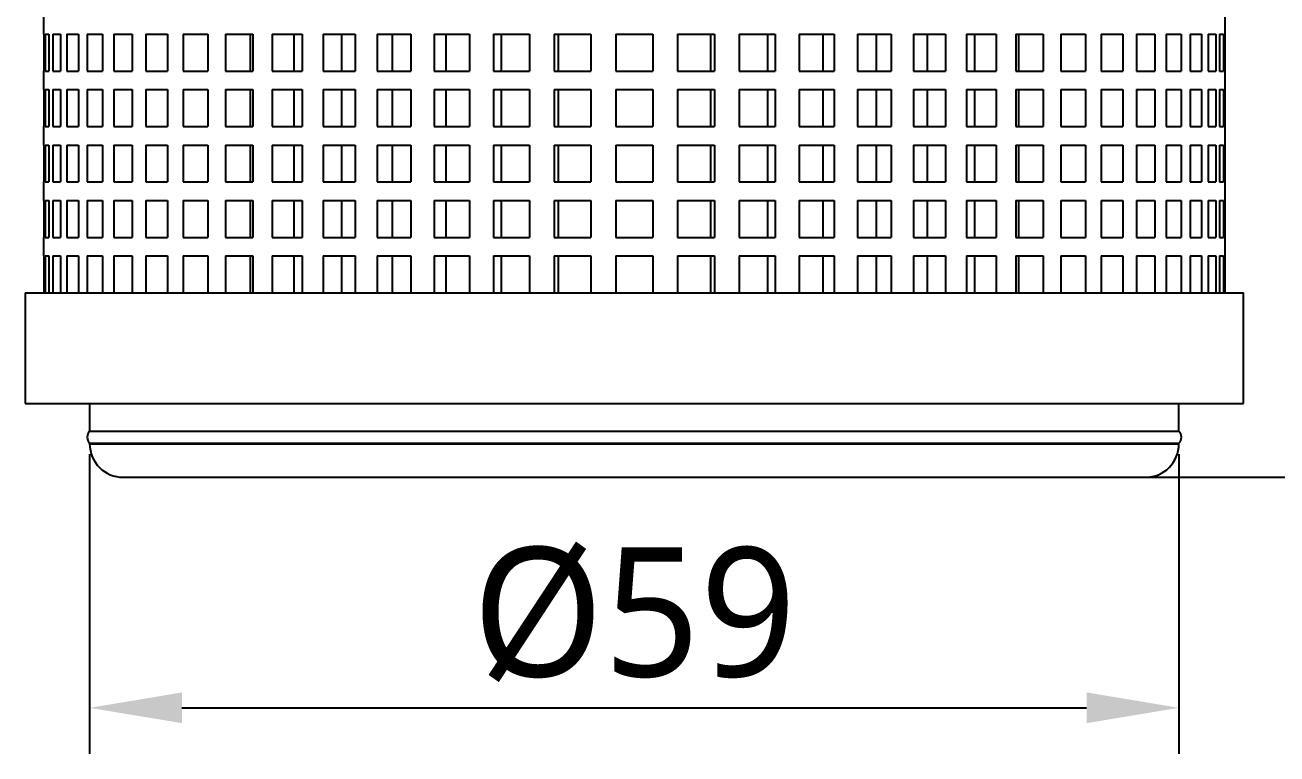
# Model space of a CAD drawing. Extents: x 1 to 420, y 0 to 296.
# Drawn here: x 94.81 to 128.71, y 158.38 to 178.12 of the extents above; entities that cross this region are included whole.
import ezdxf

# ---------------------------------------------------------------- set-up
doc = ezdxf.new("R2010")
doc.units = 0
doc.header["$LTSCALE"] = 12.7
doc.header["$MEASUREMENT"] = 0
doc.header["$PDMODE"] = 33
doc.header["$PDSIZE"] = 1
doc.layers.get('DEFPOINTS').update_dxf_attribs({"linetype": 'CONTINUOUS'})
for name, color, linetype in [('ANNOTATION_TEXT', 7, 'CONTINUOUS'), ('TANGENT_LINES', 7, 'CONTINUOUS'), ('VISIBLE', 7, 'CONTINUOUS')]:
    doc.layers.add(name, color=color, linetype=linetype)
doc.styles.add('ONSHAPE-STANDARD-DIMENSION', font='')
doc.styles.get('ONSHAPE-STANDARD-DIMENSION').set_extended_font_data('Noto Sans')
doc.dimstyles.new('ONSHAPE-ISO-25$0', dxfattribs={"dimtxt": 3.5, "dimasz": 2.5, "dimexe": 1.25, "dimexo": 0.625, "dimtad": 1, "dimtxsty": 'ONSHAPE-STANDARD-DIMENSION', "dimcen": 2.5, "dimclrd": 7, "dimclre": 7, "dimclrt": 7, "dimadec": 1, "dimazin": 3, "dimtfac": 1, "dimtmove": 0, "dimatfit": 3})

# ---------------------------------------------------------------- blocks, each defined once
blk = doc.blocks.new('*D2')
at = {"layer": 'ANNOTATION_TEXT', "color": 7}
for p, q in [((126.275, 221.874), (162.616, 221.874)), ((161.366, 219.374), (161.366, 168.374)), ((117.993, 165.874), (162.616, 165.874))]:
    blk.add_line(p, q, dxfattribs=at)
for points in [[(161.782, 219.374), (160.949, 219.374), (161.366, 221.874)], [(160.949, 168.374), (161.782, 168.374), (161.366, 165.874)]]:
    blk.add_solid(points, dxfattribs=at)
at = {"layer": 'DEFPOINTS', "color": 0}
for p in [(125.65, 221.874), (117.368, 165.874), (161.366, 165.874), (161.366, 165.874)]:
    blk.add_point(p, dxfattribs=at)
at = {"layer": 'ANNOTATION_TEXT', "color": 7, "insert": (158.973, 193.874), "char_height": 3.5, "attachment_point": 5, "rotation": 90, "style": 'ONSHAPE-STANDARD-DIMENSION'}
blk.add_mtext('112', dxfattribs=at)
blk = doc.blocks.new('*D4')
at = {"layer": 'ANNOTATION_TEXT', "color": 7}
for p, q in [((96.555, 166.499), (96.555, 158.381)), ((126.055, 166.499), (126.055, 158.381)), ((99.055, 159.631), (123.555, 159.631))]:
    blk.add_line(p, q, dxfattribs=at)
for points in [[(99.055, 160.048), (99.055, 159.215), (96.555, 159.631)], [(123.555, 159.215), (123.555, 160.048), (126.055, 159.631)]]:
    blk.add_solid(points, dxfattribs=at)
at = {"layer": 'DEFPOINTS', "color": 0}
for p in [(96.555, 167.124), (126.055, 167.124), (126.055, 159.631), (126.055, 159.631)]:
    blk.add_point(p, dxfattribs=at)
at = {"layer": 'ANNOTATION_TEXT', "color": 7, "insert": (111.305, 162.153), "char_height": 3.5, "attachment_point": 5, "style": 'ONSHAPE-STANDARD-DIMENSION'}
blk.add_mtext('%%c59', dxfattribs=at)

msp = doc.modelspace()

# ---------------------------------------------------------------- linework, layer by layer
at = {"layer": 'TANGENT_LINES'}
msp.add_line((96.5553, 166.7789), (126.0553, 166.7789), dxfattribs=at)
at = {"layer": 'VISIBLE'}
for p, q in [((95.3053, 178.3736), (95.3053, 177.8736)), ((127.3053, 177.8736), (127.3053, 178.3736)), ((95.3053, 177.8736), (95.3131, 177.8736)), ((95.3131, 177.8736), (95.3131, 176.8736)), ((95.3485, 177.8736), (95.3485, 176.8736)), ((95.3485, 177.8736), (95.453, 177.8736)), ((95.453, 177.8736), (95.453, 176.8736)), ((95.5586, 177.8736), (95.5586, 176.8736)), ((95.5586, 177.8736), (95.7665, 177.8736)), ((95.7665, 177.8736), (95.7665, 176.8736)), ((95.9413, 177.8736), (95.9413, 176.8736)), ((95.9413, 177.8736), (96.2503, 177.8736)), ((96.2503, 177.8736), (96.2503, 176.8736)), ((96.4923, 177.8736), (96.4923, 176.8736)), ((96.4923, 177.8736), (96.8991, 177.8736)), ((96.8991, 177.8736), (96.8991, 176.8736)), ((97.2057, 177.8736), (97.2057, 176.8736)), ((97.2057, 177.8736), (97.7057, 177.8736)), ((97.7057, 177.8736), (97.7057, 176.8736)), ((98.0735, 177.8736), (98.0735, 176.8736)), ((98.0735, 177.8736), (98.6612, 177.8736)), ((98.6612, 177.8736), (98.6612, 176.8736)), ((99.0862, 177.8736), (99.0862, 176.8736)), ((99.0862, 177.8736), (99.7554, 177.8736)), ((99.7554, 177.8736), (99.7554, 176.8736)), ((100.2329, 177.8736), (100.2329, 176.8736)), ((100.2329, 177.8736), (100.976, 177.8736)), ((100.9023, 177.8736), (100.9023, 176.8736)), ((100.976, 177.8736), (100.976, 176.8736)), ((101.5008, 177.8736), (101.5008, 176.8736)), ((101.5008, 177.8736), (102.3098, 177.8736)), ((102.0889, 177.8736), (102.0889, 176.8736)), ((102.3098, 177.8736), (102.3098, 176.8736)), ((102.8762, 177.8736), (102.8762, 176.8736)), ((102.8762, 177.8736), (103.7422, 177.8736)), ((103.3765, 177.8736), (103.3765, 176.8736)), ((103.7422, 177.8736), (103.7422, 176.8736)), ((104.3439, 177.8736), (104.3439, 176.8736)), ((104.3439, 177.8736), (105.2575, 177.8736)), ((104.7509, 177.8736), (104.7509, 176.8736)), ((105.2575, 177.8736), (105.2575, 176.8736)), ((105.8879, 177.8736), (105.8879, 176.8736)), ((105.8879, 177.8736), (106.839, 177.8736)), ((106.1971, 177.8736), (106.1971, 176.8736)), ((106.839, 177.8736), (106.839, 176.8736)), ((107.4913, 177.8736), (107.4913, 176.8736)), ((107.4913, 177.8736), (108.4694, 177.8736)), ((107.6993, 177.8736), (107.6993, 176.8736)), ((108.4694, 177.8736), (108.4694, 176.8736)), ((109.1364, 177.8736), (109.1364, 176.8736)), ((109.1364, 177.8736), (110.1309, 177.8736)), ((109.241, 177.8736), (109.241, 176.8736)), ((110.1309, 177.8736), (110.1309, 176.8736)), ((110.8053, 177.8736), (110.8053, 176.8736)), ((110.8053, 177.8736), (111.8053, 177.8736)), ((111.8053, 177.8736), (111.8053, 176.8736)), ((112.4797, 177.8736), (112.4797, 176.8736)), ((112.4797, 177.8736), (113.4742, 177.8736)), ((113.3696, 177.8736), (113.3696, 176.8736)), ((113.4742, 177.8736), (113.4742, 176.8736)), ((114.1412, 177.8736), (114.1412, 176.8736)), ((114.1412, 177.8736), (115.1193, 177.8736)), ((114.9113, 177.8736), (114.9113, 176.8736)), ((115.1193, 177.8736), (115.1193, 176.8736)), ((115.7716, 177.8736), (115.7716, 176.8736)), ((115.7716, 177.8736), (116.7227, 177.8736)), ((116.4135, 177.8736), (116.4135, 176.8736)), ((116.7227, 177.8736), (116.7227, 176.8736)), ((117.3531, 177.8736), (117.3531, 176.8736)), ((117.3531, 177.8736), (118.2667, 177.8736)), ((117.8597, 177.8736), (117.8597, 176.8736)), ((118.2667, 177.8736), (118.2667, 176.8736)), ((118.8684, 177.8736), (118.8684, 176.8736)), ((118.8684, 177.8736), (119.7344, 177.8736)), ((119.2341, 177.8736), (119.2341, 176.8736)), ((119.7344, 177.8736), (119.7344, 176.8736)), ((120.3008, 177.8736), (120.3008, 176.8736)), ((120.3008, 177.8736), (121.1098, 177.8736)), ((120.5217, 177.8736), (120.5217, 176.8736)), ((121.1098, 177.8736), (121.1098, 176.8736)), ((121.6346, 177.8736), (121.6346, 176.8736)), ((121.6346, 177.8736), (122.3777, 177.8736)), ((121.7083, 177.8736), (121.7083, 176.8736)), ((122.3777, 177.8736), (122.3777, 176.8736)), ((122.8552, 177.8736), (122.8552, 176.8736)), ((122.8552, 177.8736), (123.5244, 177.8736)), ((123.5244, 177.8736), (123.5244, 176.8736)), ((123.9494, 177.8736), (123.9494, 176.8736)), ((123.9494, 177.8736), (124.5371, 177.8736)), ((124.5371, 177.8736), (124.5371, 176.8736)), ((124.9049, 177.8736), (124.9049, 176.8736)), ((124.9049, 177.8736), (125.4049, 177.8736)), ((125.4049, 177.8736), (125.4049, 176.8736)), ((125.7115, 177.8736), (125.7115, 176.8736)), ((125.7115, 177.8736), (126.1183, 177.8736)), ((126.1183, 177.8736), (126.1183, 176.8736)), ((126.3603, 177.8736), (126.3603, 176.8736)), ((126.3603, 177.8736), (126.6693, 177.8736)), ((126.6693, 177.8736), (126.6693, 176.8736)), ((126.8441, 177.8736), (126.8441, 176.8736)), ((126.8441, 177.8736), (127.052, 177.8736)), ((127.052, 177.8736), (127.052, 176.8736)), ((127.1576, 177.8736), (127.1576, 176.8736)), ((127.1576, 177.8736), (127.2621, 177.8736)), ((127.2621, 177.8736), (127.2621, 176.8736)), ((127.2975, 177.8736), (127.2975, 176.8736)), ((127.2975, 177.8736), (127.3053, 177.8736)), ((95.3053, 176.8736), (95.3053, 176.3736)), ((95.3053, 176.8736), (95.3131, 176.8736)), ((95.3485, 176.8736), (95.453, 176.8736)), ((95.5586, 176.8736), (95.7665, 176.8736)), ((95.9413, 176.8736), (96.2503, 176.8736)), ((96.4923, 176.8736), (96.8991, 176.8736)), ((97.2057, 176.8736), (97.7057, 176.8736)), ((98.0735, 176.8736), (98.6612, 176.8736)), ((99.0862, 176.8736), (99.7554, 176.8736)), ((100.2329, 176.8736), (100.976, 176.8736)), ((101.5008, 176.8736), (102.3098, 176.8736)), ((102.8762, 176.8736), (103.7422, 176.8736)), ((104.3439, 176.8736), (105.2575, 176.8736)), ((105.8879, 176.8736), (106.839, 176.8736)), ((107.4913, 176.8736), (108.4694, 176.8736)), ((109.1364, 176.8736), (110.1309, 176.8736)), ((110.8053, 176.8736), (111.8053, 176.8736)), ((112.4797, 176.8736), (113.4742, 176.8736)), ((114.1412, 176.8736), (115.1193, 176.8736)), ((115.7716, 176.8736), (116.7227, 176.8736)), ((117.3531, 176.8736), (118.2667, 176.8736)), ((118.8684, 176.8736), (119.7344, 176.8736)), ((120.3008, 176.8736), (121.1098, 176.8736)), ((121.6346, 176.8736), (122.3777, 176.8736)), ((122.8552, 176.8736), (123.5244, 176.8736)), ((123.9494, 176.8736), (124.5371, 176.8736)), ((124.9049, 176.8736), (125.4049, 176.8736)), ((125.7115, 176.8736), (126.1183, 176.8736)), ((126.3603, 176.8736), (126.6693, 176.8736)), ((126.8441, 176.8736), (127.052, 176.8736)), ((127.1576, 176.8736), (127.2621, 176.8736)), ((127.2975, 176.8736), (127.3053, 176.8736)), ((127.3053, 176.3736), (127.3053, 176.8736)), ((95.3053, 176.3736), (95.3131, 176.3736)), ((95.3131, 176.3736), (95.3131, 175.3736)), ((95.3485, 176.3736), (95.3485, 175.3736)), ((95.3485, 176.3736), (95.453, 176.3736)), ((95.453, 176.3736), (95.453, 175.3736)), ((95.5586, 176.3736), (95.5586, 175.3736)), ((95.5586, 176.3736), (95.7665, 176.3736)), ((95.7665, 176.3736), (95.7665, 175.3736)), ((95.9413, 176.3736), (95.9413, 175.3736)), ((95.9413, 176.3736), (96.2503, 176.3736)), ((96.2503, 176.3736), (96.2503, 175.3736)), ((96.4923, 176.3736), (96.4923, 175.3736)), ((96.4923, 176.3736), (96.8991, 176.3736)), ((96.8991, 176.3736), (96.8991, 175.3736)), ((97.2057, 176.3736), (97.2057, 175.3736)), ((97.2057, 176.3736), (97.7057, 176.3736)), ((97.7057, 176.3736), (97.7057, 175.3736)), ((98.0735, 176.3736), (98.0735, 175.3736)), ((98.0735, 176.3736), (98.6612, 176.3736)), ((98.6612, 176.3736), (98.6612, 175.3736)), ((99.0862, 176.3736), (99.0862, 175.3736)), ((99.0862, 176.3736), (99.7554, 176.3736)), ((99.7554, 176.3736), (99.7554, 175.3736)), ((100.2329, 176.3736), (100.2329, 175.3736)), ((100.2329, 176.3736), (100.976, 176.3736)), ((100.9023, 176.3736), (100.9023, 175.3736)), ((100.976, 176.3736), (100.976, 175.3736)), ((101.5008, 176.3736), (101.5008, 175.3736)), ((101.5008, 176.3736), (102.3098, 176.3736)), ((102.0889, 176.3736), (102.0889, 175.3736)), ((102.3098, 176.3736), (102.3098, 175.3736)), ((102.8762, 176.3736), (102.8762, 175.3736)), ((102.8762, 176.3736), (103.7422, 176.3736)), ((103.3765, 176.3736), (103.3765, 175.3736)), ((103.7422, 176.3736), (103.7422, 175.3736)), ((104.3439, 176.3736), (104.3439, 175.3736)), ((104.3439, 176.3736), (105.2575, 176.3736)), ((104.7509, 176.3736), (104.7509, 175.3736)), ((105.2575, 176.3736), (105.2575, 175.3736)), ((105.8879, 176.3736), (105.8879, 175.3736)), ((105.8879, 176.3736), (106.839, 176.3736)), ((106.1971, 176.3736), (106.1971, 175.3736)), ((106.839, 176.3736), (106.839, 175.3736)), ((107.4913, 176.3736), (107.4913, 175.3736)), ((107.4913, 176.3736), (108.4694, 176.3736)), ((107.6993, 176.3736), (107.6993, 175.3736)), ((108.4694, 176.3736), (108.4694, 175.3736)), ((109.1364, 176.3736), (109.1364, 175.3736)), ((109.1364, 176.3736), (110.1309, 176.3736)), ((109.241, 176.3736), (109.241, 175.3736)), ((110.1309, 176.3736), (110.1309, 175.3736)), ((110.8053, 176.3736), (110.8053, 175.3736)), ((110.8053, 176.3736), (111.8053, 176.3736)), ((111.8053, 176.3736), (111.8053, 175.3736)), ((112.4797, 176.3736), (112.4797, 175.3736)), ((112.4797, 176.3736), (113.4742, 176.3736)), ((113.3696, 176.3736), (113.3696, 175.3736)), ((113.4742, 176.3736), (113.4742, 175.3736)), ((114.1412, 176.3736), (114.1412, 175.3736)), ((114.1412, 176.3736), (115.1193, 176.3736)), ((114.9113, 176.3736), (114.9113, 175.3736)), ((115.1193, 176.3736), (115.1193, 175.3736)), ((115.7716, 176.3736), (115.7716, 175.3736)), ((115.7716, 176.3736), (116.7227, 176.3736)), ((116.4135, 176.3736), (116.4135, 175.3736)), ((116.7227, 176.3736), (116.7227, 175.3736)), ((117.3531, 176.3736), (117.3531, 175.3736)), ((117.3531, 176.3736), (118.2667, 176.3736)), ((117.8597, 176.3736), (117.8597, 175.3736)), ((118.2667, 176.3736), (118.2667, 175.3736)), ((118.8684, 176.3736), (118.8684, 175.3736)), ((118.8684, 176.3736), (119.7344, 176.3736)), ((119.2341, 176.3736), (119.2341, 175.3736)), ((119.7344, 176.3736), (119.7344, 175.3736)), ((120.3008, 176.3736), (120.3008, 175.3736)), ((120.3008, 176.3736), (121.1098, 176.3736)), ((120.5217, 176.3736), (120.5217, 175.3736)), ((121.1098, 176.3736), (121.1098, 175.3736)), ((121.6346, 176.3736), (121.6346, 175.3736)), ((121.6346, 176.3736), (122.3777, 176.3736)), ((121.7083, 176.3736), (121.7083, 175.3736)), ((122.3777, 176.3736), (122.3777, 175.3736)), ((122.8552, 176.3736), (122.8552, 175.3736)), ((122.8552, 176.3736), (123.5244, 176.3736)), ((123.5244, 176.3736), (123.5244, 175.3736)), ((123.9494, 176.3736), (123.9494, 175.3736)), ((123.9494, 176.3736), (124.5371, 176.3736)), ((124.5371, 176.3736), (124.5371, 175.3736)), ((124.9049, 176.3736), (124.9049, 175.3736)), ((124.9049, 176.3736), (125.4049, 176.3736)), ((125.4049, 176.3736), (125.4049, 175.3736)), ((125.7115, 176.3736), (125.7115, 175.3736)), ((125.7115, 176.3736), (126.1183, 176.3736)), ((126.1183, 176.3736), (126.1183, 175.3736)), ((126.3603, 176.3736), (126.3603, 175.3736)), ((126.3603, 176.3736), (126.6693, 176.3736)), ((126.6693, 176.3736), (126.6693, 175.3736)), ((126.8441, 176.3736), (126.8441, 175.3736)), ((126.8441, 176.3736), (127.052, 176.3736)), ((127.052, 176.3736), (127.052, 175.3736)), ((127.1576, 176.3736), (127.1576, 175.3736)), ((127.1576, 176.3736), (127.2621, 176.3736)), ((127.2621, 176.3736), (127.2621, 175.3736)), ((127.2975, 176.3736), (127.2975, 175.3736)), ((127.2975, 176.3736), (127.3053, 176.3736)), ((95.3053, 175.3736), (95.3053, 174.8736)), ((95.3053, 175.3736), (95.3131, 175.3736)), ((95.3485, 175.3736), (95.453, 175.3736)), ((95.5586, 175.3736), (95.7665, 175.3736)), ((95.9413, 175.3736), (96.2503, 175.3736)), ((96.4923, 175.3736), (96.8991, 175.3736)), ((97.2057, 175.3736), (97.7057, 175.3736)), ((98.0735, 175.3736), (98.6612, 175.3736)), ((99.0862, 175.3736), (99.7554, 175.3736)), ((100.2329, 175.3736), (100.976, 175.3736)), ((101.5008, 175.3736), (102.3098, 175.3736)), ((102.8762, 175.3736), (103.7422, 175.3736)), ((104.3439, 175.3736), (105.2575, 175.3736)), ((105.8879, 175.3736), (106.839, 175.3736)), ((107.4913, 175.3736), (108.4694, 175.3736)), ((109.1364, 175.3736), (110.1309, 175.3736)), ((110.8053, 175.3736), (111.8053, 175.3736)), ((112.4797, 175.3736), (113.4742, 175.3736)), ((114.1412, 175.3736), (115.1193, 175.3736)), ((115.7716, 175.3736), (116.7227, 175.3736)), ((117.3531, 175.3736), (118.2667, 175.3736)), ((118.8684, 175.3736), (119.7344, 175.3736)), ((120.3008, 175.3736), (121.1098, 175.3736)), ((121.6346, 175.3736), (122.3777, 175.3736)), ((122.8552, 175.3736), (123.5244, 175.3736)), ((123.9494, 175.3736), (124.5371, 175.3736)), ((124.9049, 175.3736), (125.4049, 175.3736)), ((125.7115, 175.3736), (126.1183, 175.3736)), ((126.3603, 175.3736), (126.6693, 175.3736)), ((126.8441, 175.3736), (127.052, 175.3736)), ((127.1576, 175.3736), (127.2621, 175.3736)), ((127.2975, 175.3736), (127.3053, 175.3736)), ((127.3053, 174.8736), (127.3053, 175.3736)), ((95.3053, 174.8736), (95.3131, 174.8736)), ((95.3131, 174.8736), (95.3131, 173.8736)), ((95.3485, 174.8736), (95.3485, 173.8736)), ((95.3485, 174.8736), (95.453, 174.8736)), ((95.453, 174.8736), (95.453, 173.8736)), ((95.5586, 174.8736), (95.5586, 173.8736)), ((95.5586, 174.8736), (95.7665, 174.8736)), ((95.7665, 174.8736), (95.7665, 173.8736)), ((95.9413, 174.8736), (95.9413, 173.8736)), ((95.9413, 174.8736), (96.2503, 174.8736)), ((96.2503, 174.8736), (96.2503, 173.8736)), ((96.4923, 174.8736), (96.4923, 173.8736)), ((96.4923, 174.8736), (96.8991, 174.8736)), ((96.8991, 174.8736), (96.8991, 173.8736)), ((97.2057, 174.8736), (97.2057, 173.8736)), ((97.2057, 174.8736), (97.7057, 174.8736)), ((97.7057, 174.8736), (97.7057, 173.8736)), ((98.0735, 174.8736), (98.0735, 173.8736)), ((98.0735, 174.8736), (98.6612, 174.8736)), ((98.6612, 174.8736), (98.6612, 173.8736)), ((99.0862, 174.8736), (99.0862, 173.8736)), ((99.0862, 174.8736), (99.7554, 174.8736)), ((99.7554, 174.8736), (99.7554, 173.8736)), ((100.2329, 174.8736), (100.2329, 173.8736)), ((100.2329, 174.8736), (100.976, 174.8736)), ((100.9023, 174.8736), (100.9023, 173.8736)), ((100.976, 174.8736), (100.976, 173.8736)), ((101.5008, 174.8736), (101.5008, 173.8736)), ((101.5008, 174.8736), (102.3098, 174.8736)), ((102.0889, 174.8736), (102.0889, 173.8736)), ((102.3098, 174.8736), (102.3098, 173.8736)), ((102.8762, 174.8736), (102.8762, 173.8736)), ((102.8762, 174.8736), (103.7422, 174.8736)), ((103.3765, 174.8736), (103.3765, 173.8736)), ((103.7422, 174.8736), (103.7422, 173.8736)), ((104.3439, 174.8736), (104.3439, 173.8736)), ((104.3439, 174.8736), (105.2575, 174.8736)), ((104.7509, 174.8736), (104.7509, 173.8736)), ((105.2575, 174.8736), (105.2575, 173.8736)), ((105.8879, 174.8736), (105.8879, 173.8736)), ((105.8879, 174.8736), (106.839, 174.8736)), ((106.1971, 174.8736), (106.1971, 173.8736)), ((106.839, 174.8736), (106.839, 173.8736)), ((107.4913, 174.8736), (107.4913, 173.8736)), ((107.4913, 174.8736), (108.4694, 174.8736)), ((107.6993, 174.8736), (107.6993, 173.8736)), ((108.4694, 174.8736), (108.4694, 173.8736)), ((109.1364, 174.8736), (109.1364, 173.8736)), ((109.1364, 174.8736), (110.1309, 174.8736)), ((109.241, 174.8736), (109.241, 173.8736)), ((110.1309, 174.8736), (110.1309, 173.8736)), ((110.8053, 174.8736), (110.8053, 173.8736)), ((110.8053, 174.8736), (111.8053, 174.8736)), ((111.8053, 174.8736), (111.8053, 173.8736)), ((112.4797, 174.8736), (112.4797, 173.8736)), ((112.4797, 174.8736), (113.4742, 174.8736)), ((113.3696, 174.8736), (113.3696, 173.8736)), ((113.4742, 174.8736), (113.4742, 173.8736)), ((114.1412, 174.8736), (114.1412, 173.8736)), ((114.1412, 174.8736), (115.1193, 174.8736)), ((114.9113, 174.8736), (114.9113, 173.8736)), ((115.1193, 174.8736), (115.1193, 173.8736)), ((115.7716, 174.8736), (115.7716, 173.8736)), ((115.7716, 174.8736), (116.7227, 174.8736)), ((116.4135, 174.8736), (116.4135, 173.8736)), ((116.7227, 174.8736), (116.7227, 173.8736)), ((117.3531, 174.8736), (117.3531, 173.8736)), ((117.3531, 174.8736), (118.2667, 174.8736)), ((117.8597, 174.8736), (117.8597, 173.8736)), ((118.2667, 174.8736), (118.2667, 173.8736)), ((118.8684, 174.8736), (118.8684, 173.8736)), ((118.8684, 174.8736), (119.7344, 174.8736)), ((119.2341, 174.8736), (119.2341, 173.8736)), ((119.7344, 174.8736), (119.7344, 173.8736)), ((120.3008, 174.8736), (120.3008, 173.8736)), ((120.3008, 174.8736), (121.1098, 174.8736)), ((120.5217, 174.8736), (120.5217, 173.8736)), ((121.1098, 174.8736), (121.1098, 173.8736)), ((121.6346, 174.8736), (121.6346, 173.8736)), ((121.6346, 174.8736), (122.3777, 174.8736)), ((121.7083, 174.8736), (121.7083, 173.8736)), ((122.3777, 174.8736), (122.3777, 173.8736)), ((122.8552, 174.8736), (122.8552, 173.8736)), ((122.8552, 174.8736), (123.5244, 174.8736)), ((123.5244, 174.8736), (123.5244, 173.8736)), ((123.9494, 174.8736), (123.9494, 173.8736)), ((123.9494, 174.8736), (124.5371, 174.8736)), ((124.5371, 174.8736), (124.5371, 173.8736)), ((124.9049, 174.8736), (124.9049, 173.8736)), ((124.9049, 174.8736), (125.4049, 174.8736)), ((125.4049, 174.8736), (125.4049, 173.8736)), ((125.7115, 174.8736), (125.7115, 173.8736)), ((125.7115, 174.8736), (126.1183, 174.8736)), ((126.1183, 174.8736), (126.1183, 173.8736)), ((126.3603, 174.8736), (126.3603, 173.8736)), ((126.3603, 174.8736), (126.6693, 174.8736)), ((126.6693, 174.8736), (126.6693, 173.8736)), ((126.8441, 174.8736), (126.8441, 173.8736)), ((126.8441, 174.8736), (127.052, 174.8736)), ((127.052, 174.8736), (127.052, 173.8736)), ((127.1576, 174.8736), (127.1576, 173.8736)), ((127.1576, 174.8736), (127.2621, 174.8736)), ((127.2621, 174.8736), (127.2621, 173.8736)), ((127.2975, 174.8736), (127.2975, 173.8736)), ((127.2975, 174.8736), (127.3053, 174.8736)), ((95.3053, 173.8736), (95.3053, 173.3736)), ((95.3053, 173.8736), (95.3131, 173.8736)), ((95.3485, 173.8736), (95.453, 173.8736)), ((95.5586, 173.8736), (95.7665, 173.8736)), ((95.9413, 173.8736), (96.2503, 173.8736)), ((96.4923, 173.8736), (96.8991, 173.8736)), ((97.2057, 173.8736), (97.7057, 173.8736)), ((98.0735, 173.8736), (98.6612, 173.8736)), ((99.0862, 173.8736), (99.7554, 173.8736)), ((100.2329, 173.8736), (100.976, 173.8736)), ((101.5008, 173.8736), (102.3098, 173.8736)), ((102.8762, 173.8736), (103.7422, 173.8736)), ((104.3439, 173.8736), (105.2575, 173.8736)), ((105.8879, 173.8736), (106.839, 173.8736)), ((107.4913, 173.8736), (108.4694, 173.8736)), ((109.1364, 173.8736), (110.1309, 173.8736)), ((110.8053, 173.8736), (111.8053, 173.8736)), ((112.4797, 173.8736), (113.4742, 173.8736)), ((114.1412, 173.8736), (115.1193, 173.8736)), ((115.7716, 173.8736), (116.7227, 173.8736)), ((117.3531, 173.8736), (118.2667, 173.8736)), ((118.8684, 173.8736), (119.7344, 173.8736)), ((120.3008, 173.8736), (121.1098, 173.8736)), ((121.6346, 173.8736), (122.3777, 173.8736)), ((122.8552, 173.8736), (123.5244, 173.8736)), ((123.9494, 173.8736), (124.5371, 173.8736)), ((124.9049, 173.8736), (125.4049, 173.8736)), ((125.7115, 173.8736), (126.1183, 173.8736)), ((126.3603, 173.8736), (126.6693, 173.8736)), ((126.8441, 173.8736), (127.052, 173.8736)), ((127.1576, 173.8736), (127.2621, 173.8736)), ((127.2975, 173.8736), (127.3053, 173.8736)), ((127.3053, 173.3736), (127.3053, 173.8736)), ((95.3053, 173.3736), (95.3131, 173.3736)), ((95.3131, 173.3736), (95.3131, 172.3736)), ((95.3485, 173.3736), (95.3485, 172.3736)), ((95.3485, 173.3736), (95.453, 173.3736)), ((95.453, 173.3736), (95.453, 172.3736)), ((95.5586, 173.3736), (95.5586, 172.3736)), ((95.5586, 173.3736), (95.7665, 173.3736)), ((95.7665, 173.3736), (95.7665, 172.3736)), ((95.9413, 173.3736), (95.9413, 172.3736)), ((95.9413, 173.3736), (96.2503, 173.3736)), ((96.2503, 173.3736), (96.2503, 172.3736)), ((96.4923, 173.3736), (96.4923, 172.3736)), ((96.4923, 173.3736), (96.8991, 173.3736)), ((96.8991, 173.3736), (96.8991, 172.3736)), ((97.2057, 173.3736), (97.2057, 172.3736)), ((97.2057, 173.3736), (97.7057, 173.3736)), ((97.7057, 173.3736), (97.7057, 172.3736)), ((98.0735, 173.3736), (98.0735, 172.3736)), ((98.0735, 173.3736), (98.6612, 173.3736)), ((98.6612, 173.3736), (98.6612, 172.3736)), ((99.0862, 173.3736), (99.0862, 172.3736)), ((99.0862, 173.3736), (99.7554, 173.3736)), ((99.7554, 173.3736), (99.7554, 172.3736)), ((100.2329, 173.3736), (100.2329, 172.3736)), ((100.2329, 173.3736), (100.976, 173.3736)), ((100.9023, 173.3736), (100.9023, 172.3736)), ((100.976, 173.3736), (100.976, 172.3736)), ((101.5008, 173.3736), (101.5008, 172.3736)), ((101.5008, 173.3736), (102.3098, 173.3736)), ((102.0889, 173.3736), (102.0889, 172.3736)), ((102.3098, 173.3736), (102.3098, 172.3736)), ((102.8762, 173.3736), (102.8762, 172.3736)), ((102.8762, 173.3736), (103.7422, 173.3736)), ((103.3765, 173.3736), (103.3765, 172.3736)), ((103.7422, 173.3736), (103.7422, 172.3736)), ((104.3439, 173.3736), (104.3439, 172.3736)), ((104.3439, 173.3736), (105.2575, 173.3736)), ((104.7509, 173.3736), (104.7509, 172.3736)), ((105.2575, 173.3736), (105.2575, 172.3736)), ((105.8879, 173.3736), (105.8879, 172.3736)), ((105.8879, 173.3736), (106.839, 173.3736)), ((106.1971, 173.3736), (106.1971, 172.3736)), ((106.839, 173.3736), (106.839, 172.3736)), ((107.4913, 173.3736), (107.4913, 172.3736)), ((107.4913, 173.3736), (108.4694, 173.3736)), ((107.6993, 173.3736), (107.6993, 172.3736)), ((108.4694, 173.3736), (108.4694, 172.3736)), ((109.1364, 173.3736), (109.1364, 172.3736)), ((109.1364, 173.3736), (110.1309, 173.3736)), ((109.241, 173.3736), (109.241, 172.3736)), ((110.1309, 173.3736), (110.1309, 172.3736)), ((110.8053, 173.3736), (110.8053, 172.3736)), ((110.8053, 173.3736), (111.8053, 173.3736)), ((111.8053, 173.3736), (111.8053, 172.3736)), ((112.4797, 173.3736), (112.4797, 172.3736)), ((112.4797, 173.3736), (113.4742, 173.3736)), ((113.3696, 173.3736), (113.3696, 172.3736)), ((113.4742, 173.3736), (113.4742, 172.3736)), ((114.1412, 173.3736), (114.1412, 172.3736)), ((114.1412, 173.3736), (115.1193, 173.3736)), ((114.9113, 173.3736), (114.9113, 172.3736)), ((115.1193, 173.3736), (115.1193, 172.3736)), ((115.7716, 173.3736), (115.7716, 172.3736)), ((115.7716, 173.3736), (116.7227, 173.3736)), ((116.4135, 173.3736), (116.4135, 172.3736)), ((116.7227, 173.3736), (116.7227, 172.3736)), ((117.3531, 173.3736), (117.3531, 172.3736)), ((117.3531, 173.3736), (118.2667, 173.3736)), ((117.8597, 173.3736), (117.8597, 172.3736)), ((118.2667, 173.3736), (118.2667, 172.3736)), ((118.8684, 173.3736), (118.8684, 172.3736)), ((118.8684, 173.3736), (119.7344, 173.3736)), ((119.2341, 173.3736), (119.2341, 172.3736)), ((119.7344, 173.3736), (119.7344, 172.3736)), ((120.3008, 173.3736), (120.3008, 172.3736)), ((120.3008, 173.3736), (121.1098, 173.3736)), ((120.5217, 173.3736), (120.5217, 172.3736)), ((121.1098, 173.3736), (121.1098, 172.3736)), ((121.6346, 173.3736), (121.6346, 172.3736)), ((121.6346, 173.3736), (122.3777, 173.3736)), ((121.7083, 173.3736), (121.7083, 172.3736)), ((122.3777, 173.3736), (122.3777, 172.3736)), ((122.8552, 173.3736), (122.8552, 172.3736)), ((122.8552, 173.3736), (123.5244, 173.3736)), ((123.5244, 173.3736), (123.5244, 172.3736)), ((123.9494, 173.3736), (123.9494, 172.3736)), ((123.9494, 173.3736), (124.5371, 173.3736)), ((124.5371, 173.3736), (124.5371, 172.3736)), ((124.9049, 173.3736), (124.9049, 172.3736)), ((124.9049, 173.3736), (125.4049, 173.3736)), ((125.4049, 173.3736), (125.4049, 172.3736)), ((125.7115, 173.3736), (125.7115, 172.3736)), ((125.7115, 173.3736), (126.1183, 173.3736)), ((126.1183, 173.3736), (126.1183, 172.3736)), ((126.3603, 173.3736), (126.3603, 172.3736)), ((126.3603, 173.3736), (126.6693, 173.3736)), ((126.6693, 173.3736), (126.6693, 172.3736)), ((126.8441, 173.3736), (126.8441, 172.3736)), ((126.8441, 173.3736), (127.052, 173.3736)), ((127.052, 173.3736), (127.052, 172.3736)), ((127.1576, 173.3736), (127.1576, 172.3736)), ((127.1576, 173.3736), (127.2621, 173.3736)), ((127.2621, 173.3736), (127.2621, 172.3736)), ((127.2975, 173.3736), (127.2975, 172.3736)), ((127.2975, 173.3736), (127.3053, 173.3736)), ((95.3053, 172.3736), (95.3053, 171.8736)), ((95.3053, 172.3736), (95.3131, 172.3736)), ((95.3485, 172.3736), (95.453, 172.3736)), ((95.5586, 172.3736), (95.7665, 172.3736)), ((95.9413, 172.3736), (96.2503, 172.3736)), ((96.4923, 172.3736), (96.8991, 172.3736)), ((97.2057, 172.3736), (97.7057, 172.3736)), ((98.0735, 172.3736), (98.6612, 172.3736)), ((99.0862, 172.3736), (99.7554, 172.3736)), ((100.2329, 172.3736), (100.976, 172.3736)), ((101.5008, 172.3736), (102.3098, 172.3736)), ((102.8762, 172.3736), (103.7422, 172.3736)), ((104.3439, 172.3736), (105.2575, 172.3736)), ((105.8879, 172.3736), (106.839, 172.3736)), ((107.4913, 172.3736), (108.4694, 172.3736)), ((109.1364, 172.3736), (110.1309, 172.3736)), ((110.8053, 172.3736), (111.8053, 172.3736)), ((112.4797, 172.3736), (113.4742, 172.3736)), ((114.1412, 172.3736), (115.1193, 172.3736)), ((115.7716, 172.3736), (116.7227, 172.3736)), ((117.3531, 172.3736), (118.2667, 172.3736)), ((118.8684, 172.3736), (119.7344, 172.3736)), ((120.3008, 172.3736), (121.1098, 172.3736)), ((121.6346, 172.3736), (122.3777, 172.3736)), ((122.8552, 172.3736), (123.5244, 172.3736)), ((123.9494, 172.3736), (124.5371, 172.3736)), ((124.9049, 172.3736), (125.4049, 172.3736)), ((125.7115, 172.3736), (126.1183, 172.3736)), ((126.3603, 172.3736), (126.6693, 172.3736)), ((126.8441, 172.3736), (127.052, 172.3736)), ((127.1576, 172.3736), (127.2621, 172.3736)), ((127.2975, 172.3736), (127.3053, 172.3736)), ((127.3053, 171.8736), (127.3053, 172.3736)), ((95.3053, 171.8736), (95.3131, 171.8736)), ((95.3131, 171.8736), (95.3131, 170.8736)), ((95.3485, 171.8736), (95.3485, 170.8736)), ((95.3485, 171.8736), (95.453, 171.8736)), ((95.453, 171.8736), (95.453, 170.8736)), ((95.5586, 171.8736), (95.5586, 170.8736)), ((95.5586, 171.8736), (95.7665, 171.8736)), ((95.7665, 171.8736), (95.7665, 170.8736)), ((95.9413, 171.8736), (95.9413, 170.8736)), ((95.9413, 171.8736), (96.2503, 171.8736)), ((96.2503, 171.8736), (96.2503, 170.8736)), ((96.4923, 171.8736), (96.4923, 170.8736)), ((96.4923, 171.8736), (96.8991, 171.8736)), ((96.8991, 171.8736), (96.8991, 170.8736)), ((97.2057, 171.8736), (97.2057, 170.8736)), ((97.2057, 171.8736), (97.7057, 171.8736)), ((97.7057, 171.8736), (97.7057, 170.8736)), ((98.0735, 171.8736), (98.0735, 170.8736)), ((98.0735, 171.8736), (98.6612, 171.8736)), ((98.6612, 171.8736), (98.6612, 170.8736)), ((99.0862, 171.8736), (99.0862, 170.8736)), ((99.0862, 171.8736), (99.7554, 171.8736)), ((99.7554, 171.8736), (99.7554, 170.8736)), ((100.2329, 171.8736), (100.2329, 170.8736)), ((100.2329, 171.8736), (100.976, 171.8736)), ((100.9023, 171.8736), (100.9023, 170.8736)), ((100.976, 171.8736), (100.976, 170.8736)), ((101.5008, 171.8736), (101.5008, 170.8736)), ((101.5008, 171.8736), (102.3098, 171.8736)), ((102.0889, 171.8736), (102.0889, 170.8736)), ((102.3098, 171.8736), (102.3098, 170.8736)), ((102.8762, 171.8736), (102.8762, 170.8736)), ((102.8762, 171.8736), (103.7422, 171.8736)), ((103.3765, 171.8736), (103.3765, 170.8736)), ((103.7422, 171.8736), (103.7422, 170.8736)), ((104.3439, 171.8736), (104.3439, 170.8736)), ((104.3439, 171.8736), (105.2575, 171.8736)), ((104.7509, 171.8736), (104.7509, 170.8736)), ((105.2575, 171.8736), (105.2575, 170.8736)), ((105.8879, 171.8736), (105.8879, 170.8736)), ((105.8879, 171.8736), (106.839, 171.8736)), ((106.1971, 171.8736), (106.1971, 170.8736)), ((106.839, 171.8736), (106.839, 170.8736)), ((107.4913, 171.8736), (107.4913, 170.8736)), ((107.4913, 171.8736), (108.4694, 171.8736)), ((107.6993, 171.8736), (107.6993, 170.8736)), ((108.4694, 171.8736), (108.4694, 170.8736)), ((109.1364, 171.8736), (109.1364, 170.8736)), ((109.1364, 171.8736), (110.1309, 171.8736)), ((109.241, 171.8736), (109.241, 170.8736)), ((110.1309, 171.8736), (110.1309, 170.8736)), ((110.8053, 171.8736), (110.8053, 170.8736)), ((110.8053, 171.8736), (111.8053, 171.8736)), ((111.8053, 171.8736), (111.8053, 170.8736)), ((112.4797, 171.8736), (112.4797, 170.8736)), ((112.4797, 171.8736), (113.4742, 171.8736)), ((113.3696, 171.8736), (113.3696, 170.8736)), ((113.4742, 171.8736), (113.4742, 170.8736)), ((114.1412, 171.8736), (114.1412, 170.8736)), ((114.1412, 171.8736), (115.1193, 171.8736)), ((114.9113, 171.8736), (114.9113, 170.8736)), ((115.1193, 171.8736), (115.1193, 170.8736)), ((115.7716, 171.8736), (115.7716, 170.8736)), ((115.7716, 171.8736), (116.7227, 171.8736)), ((116.4135, 171.8736), (116.4135, 170.8736)), ((116.7227, 171.8736), (116.7227, 170.8736)), ((117.3531, 171.8736), (117.3531, 170.8736)), ((117.3531, 171.8736), (118.2667, 171.8736)), ((117.8597, 171.8736), (117.8597, 170.8736)), ((118.2667, 171.8736), (118.2667, 170.8736)), ((118.8684, 171.8736), (118.8684, 170.8736)), ((118.8684, 171.8736), (119.7344, 171.8736)), ((119.2341, 171.8736), (119.2341, 170.8736)), ((119.7344, 171.8736), (119.7344, 170.8736)), ((120.3008, 171.8736), (120.3008, 170.8736)), ((120.3008, 171.8736), (121.1098, 171.8736)), ((120.5217, 171.8736), (120.5217, 170.8736)), ((121.1098, 171.8736), (121.1098, 170.8736)), ((121.6346, 171.8736), (121.6346, 170.8736)), ((121.6346, 171.8736), (122.3777, 171.8736)), ((121.7083, 171.8736), (121.7083, 170.8736)), ((122.3777, 171.8736), (122.3777, 170.8736)), ((122.8552, 171.8736), (122.8552, 170.8736)), ((122.8552, 171.8736), (123.5244, 171.8736)), ((123.5244, 171.8736), (123.5244, 170.8736)), ((123.9494, 171.8736), (123.9494, 170.8736)), ((123.9494, 171.8736), (124.5371, 171.8736)), ((124.5371, 171.8736), (124.5371, 170.8736)), ((124.9049, 171.8736), (124.9049, 170.8736)), ((124.9049, 171.8736), (125.4049, 171.8736)), ((125.4049, 171.8736), (125.4049, 170.8736)), ((125.7115, 171.8736), (125.7115, 170.8736)), ((125.7115, 171.8736), (126.1183, 171.8736)), ((126.1183, 171.8736), (126.1183, 170.8736)), ((126.3603, 171.8736), (126.3603, 170.8736)), ((126.3603, 171.8736), (126.6693, 171.8736)), ((126.6693, 171.8736), (126.6693, 170.8736)), ((126.8441, 171.8736), (126.8441, 170.8736)), ((126.8441, 171.8736), (127.052, 171.8736)), ((127.052, 171.8736), (127.052, 170.8736)), ((127.1576, 171.8736), (127.1576, 170.8736)), ((127.1576, 171.8736), (127.2621, 171.8736)), ((127.2621, 171.8736), (127.2621, 170.8736)), ((127.2975, 171.8736), (127.2975, 170.8736)), ((127.2975, 171.8736), (127.3053, 171.8736)), ((94.8053, 170.8736), (94.8053, 167.8736)), ((94.8053, 170.8736), (127.8053, 170.8736)), ((127.8053, 167.8736), (127.8053, 170.8736)), ((94.8053, 167.8736), (127.8053, 167.8736)), ((96.5553, 167.8736), (96.5553, 167.1236)), ((126.0553, 167.1236), (126.0553, 167.8736)), ((96.5553, 167.1236), (126.0553, 167.1236)), ((96.5553, 166.7991), (96.5553, 166.7789)), ((96.5553, 166.7991), (126.0553, 166.7991)), ((126.0553, 166.7789), (126.0553, 166.7991)), ((97.4606, 165.8736), (125.15, 165.8736))]:
    msp.add_line(p, q, dxfattribs=at)
for centre, radius, start, end in [((96.7183, 166.9614), 0.23, 135.13703, 224.86297), ((125.8923, 166.9614), 0.23, 315.13703, 44.86297), ((97.4606, 166.7789), 0.9053, 180, 270), ((125.15, 166.7789), 0.9053, 270, 0)]:
    msp.add_arc(centre, radius, start, end, dxfattribs=at)

# ---------------------------------------------------------------- dimensions: what is measured, and where the dimension line sits
at = {"layer": 'ANNOTATION_TEXT'}
dim = msp.add_linear_dim(base=(161.3656, 165.8736), p1=(125.65, 221.8736, -8.25), p2=(117.3679, 165.8736, 4.1967), angle=90, dimstyle='ONSHAPE-ISO-25$0', override={"dimlfac": 2, "dimpost": ''}, dxfattribs=at)
dim.commit()
dim.dimension.update_dxf_attribs({"geometry": '*D2', "text_midpoint": (161.3656, 193.8736), "dimtype": 160})
dim = msp.add_linear_dim(base=(126.0553, 159.6312), p1=(96.5553, 167.1236, -8.25), p2=(126.0553, 167.1236, -8.25), dimstyle='ONSHAPE-ISO-25$0', override={"dimlfac": 2, "dimpost": '%%c<>'}, dxfattribs=at)
dim.commit()
dim.dimension.update_dxf_attribs({"geometry": '*D4', "text_midpoint": (111.3053, 159.6312), "dimtype": 160})

doc.saveas('drawing.dxf')
